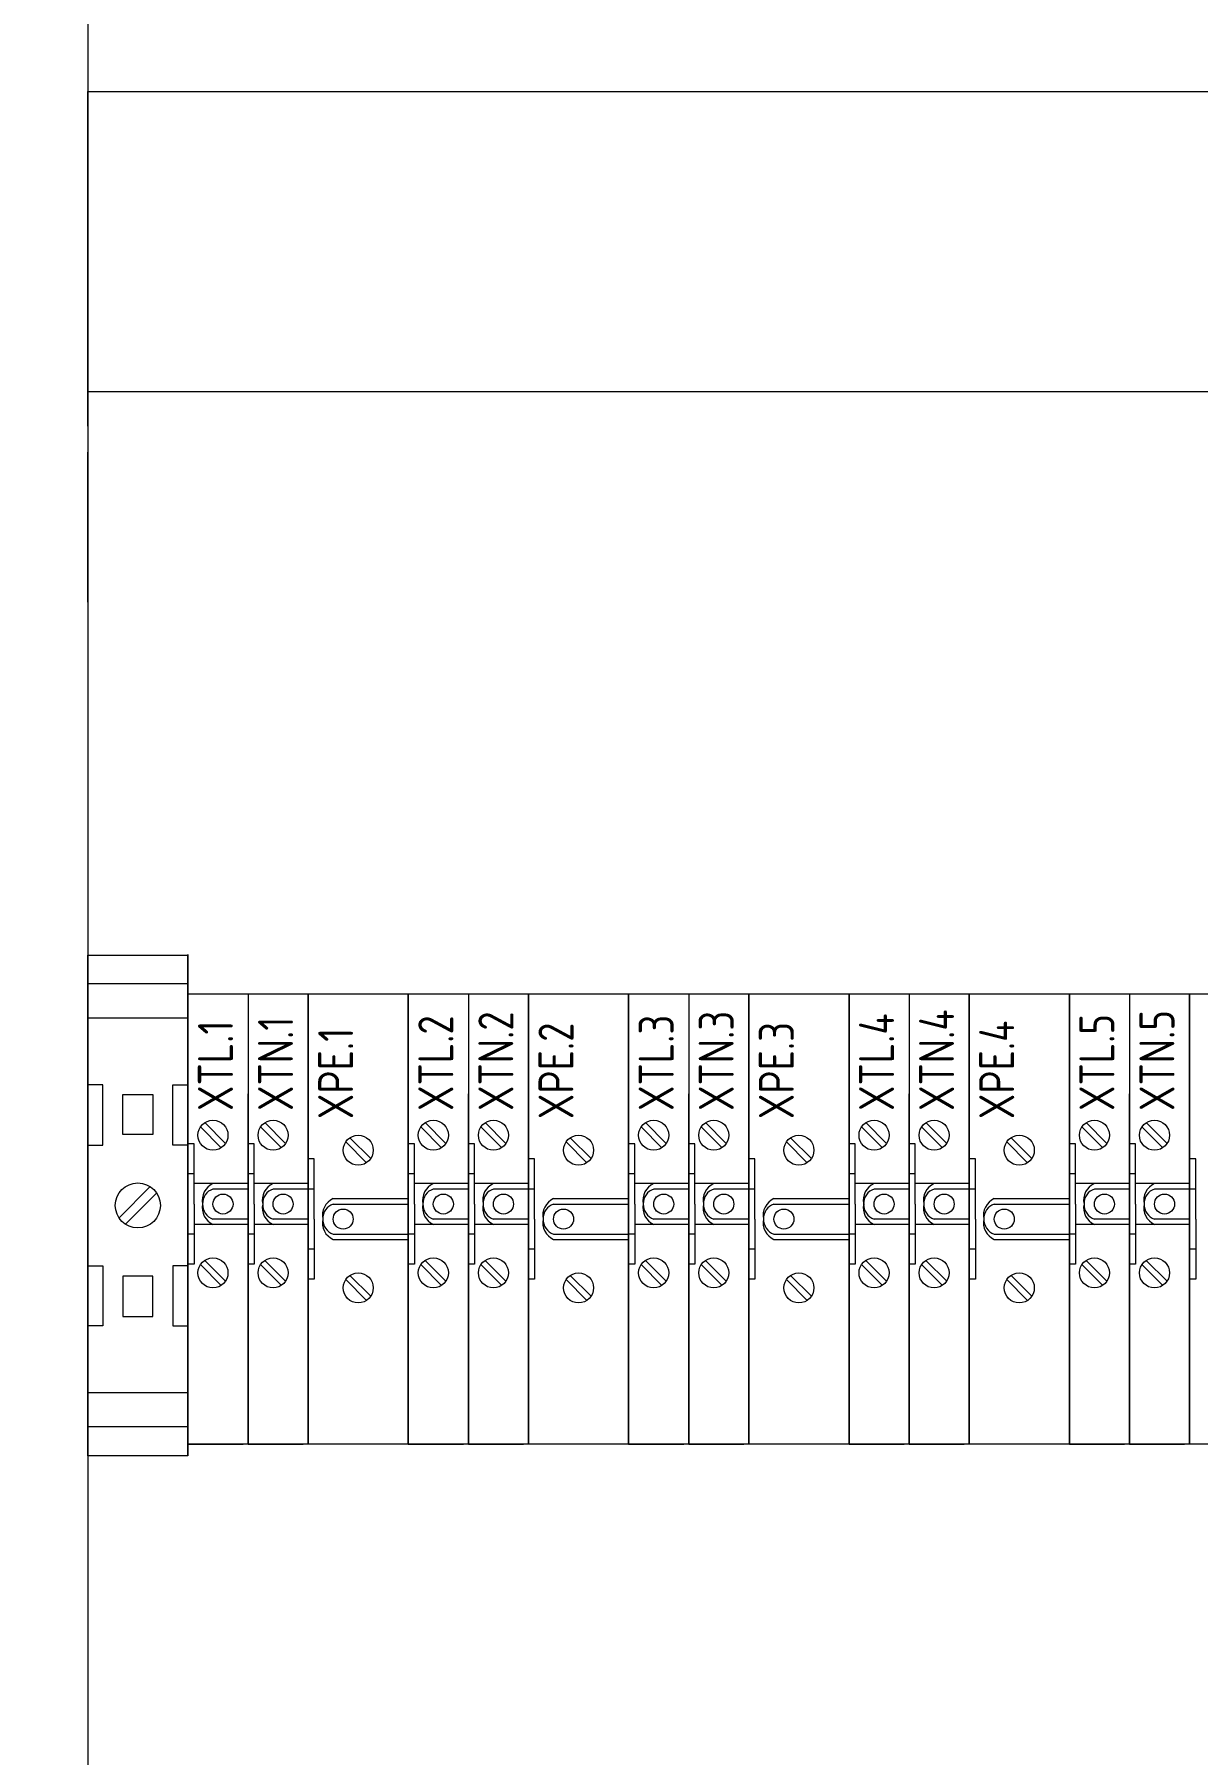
# Model space of a CAD drawing. Header units: millimetres. Extents: x 3520 to 8864, y 403 to 1747.
# Drawn here: x 6994.2 to 7110.3, y 1152.5 to 1324.3 of the extents above; entities that cross this region are included whole.
import ezdxf

# ---------------------------------------------------------------- set-up
doc = ezdxf.new("R2010")
doc.units = ezdxf.units.MM
doc.layers.add('Стерка', color=7, linetype='Continuous', lineweight=15)
doc.styles.add('ГОСТ В', font='GOST_0.TTF', dxfattribs={"height": 3.5})

msp = doc.modelspace()

# ---------------------------------------------------------------- linework, layer by layer
at = {"layer": 'Стерка', "color": 7}
for p, q in [((6999.534, 1285.131, 1518.358), (6999.534, 1300.131, 1518.358)), ((6999.534, 1290.131, 1518.358), (6999.534, 1280.131, 1518.358)), ((6999.534, 1285.131, 1518.358), (6999.534, 1270.131, 1518.358)), ((6999.534, 1267.551, 1518.358), (6999.534, 1282.551, 1518.358)), ((6999.534, 1232.312, 1518.358), (6999.534, 1182.312, 1518.358)), ((6999.534, 1232.312, 1518.358), (6999.534, 1182.312, 1518.358)), ((6999.534, 1182.312, 1518.358), (6999.534, 1232.312, 1518.358)), ((6999.534, 1182.312, 1518.358), (6999.534, 1232.312, 1518.358)), ((6999.534, 1232.312, 1518.358), (6999.534, 1182.312, 1518.358)), ((6999.534, 1182.312, 1518.358), (6999.534, 1232.312, 1518.358)), ((6999.534, 1182.312, 1518.358), (6999.534, 1232.312, 1518.358)), ((6999.534, 1232.312, 1518.358), (7009.534, 1232.312, 1518.358)), ((6999.534, 1232.312, 1518.358), (6999.534, 1182.312, 1518.358)), ((7009.534, 1232.386, 1518.358), (7009.534, 1182.386, 1518.358)), ((7009.534, 1232.386, 1518.358), (7009.534, 1182.386, 1518.358)), ((7009.534, 1232.386, 1518.358), (7009.534, 1182.386, 1518.358)), ((7009.534, 1232.386, 1518.358), (7009.534, 1182.386, 1518.358)), ((7009.534, 1232.386, 1518.358), (7009.534, 1182.386, 1518.358)), ((7009.534, 1182.386, 1518.358), (7009.534, 1232.386, 1518.358)), ((7009.534, 1182.386, 1518.358), (7009.534, 1232.386, 1518.358)), ((7009.534, 1232.386, 1518.358), (7009.534, 1182.386, 1518.358)), ((7009.534, 1182.386, 1518.358), (7009.534, 1232.386, 1518.358)), ((7009.534, 1182.386, 1518.358), (7009.534, 1232.386, 1518.358)), ((7009.534, 1232.386, 1518.358), (7009.534, 1182.386, 1518.358)), ((7009.534, 1232.312, 1518.358), (7009.534, 1182.312, 1518.358)), ((7009.534, 1232.312, 1518.358), (7009.534, 1182.312, 1518.358)), ((7009.534, 1182.312, 1518.358), (7009.534, 1232.312, 1518.358)), ((7009.534, 1182.312, 1518.358), (7009.534, 1232.312, 1518.358)), ((7009.534, 1232.312, 1518.358), (7009.534, 1182.312, 1518.358)), ((7009.534, 1182.312, 1518.358), (7009.534, 1232.312, 1518.358)), ((7009.534, 1182.312, 1518.358), (7009.534, 1232.312, 1518.358)), ((7009.534, 1182.312, 1518.358), (7009.534, 1232.312, 1518.358)), ((7009.534, 1232.312, 1518.358), (7009.534, 1182.312, 1518.358)), ((7009.534, 1182.312, 1518.358), (7009.534, 1232.312, 1518.358)), ((7009.534, 1182.312, 1518.358), (7009.534, 1232.312, 1518.358)), ((7009.534, 1232.312, 1518.358), (7009.534, 1182.312, 1518.358)), ((7009.534, 1232.312, 1518.358), (7009.534, 1182.312, 1518.358)), ((6999.534, 1229.812, 1518.358), (6999.534, 1184.812, 1518.358)), ((7009.534, 1229.43, 1518.358), (6999.534, 1229.43, 1518.358)), ((7009.534, 1229.886, 1518.358), (7009.534, 1184.886, 1518.358)), ((7009.534, 1229.886, 1518.358), (7009.534, 1184.886, 1518.358)), ((7009.534, 1229.812, 1518.358), (7009.534, 1184.812, 1518.358)), ((7009.534, 1229.812, 1518.358), (7009.534, 1184.812, 1518.358)), ((7009.534, 1229.812, 1518.358), (7009.534, 1184.812, 1518.358)), ((7009.534, 1228.452, 1518.358), (7009.534, 1183.452, 1518.358)), ((7009.534, 1228.452, 1518.358), (7009.534, 1183.452, 1518.358)), ((7009.534, 1228.452, 1518.358), (7015.534, 1228.452, 1518.358)), ((7015.534, 1228.452, 1518.358), (7015.534, 1183.452, 1518.358)), ((7015.534, 1228.452, 1518.358), (7015.534, 1183.452, 1518.358)), ((7015.534, 1228.452, 1518.358), (7015.534, 1183.452, 1518.358)), ((7015.534, 1228.452, 1518.358), (7015.534, 1183.452, 1518.358)), ((7015.534, 1228.452, 1518.358), (7021.534, 1228.452, 1518.358)), ((7021.534, 1228.452, 1518.358), (7021.534, 1183.452, 1518.358)), ((7021.534, 1228.452, 1518.358), (7021.534, 1183.452, 1518.358)), ((7021.534, 1228.452, 1518.358), (7021.534, 1183.452, 1518.358)), ((7021.534, 1183.452, 1518.358), (7021.534, 1228.452, 1518.358)), ((7021.534, 1183.452, 1518.358), (7021.534, 1228.452, 1518.358)), ((7021.534, 1228.452, 1518.358), (7031.534, 1228.452, 1518.358)), ((7031.534, 1228.452, 1518.358), (7031.534, 1183.452, 1518.358)), ((7031.534, 1183.452, 1518.358), (7031.534, 1228.452, 1518.358)), ((7031.534, 1183.452, 1518.358), (7031.534, 1228.452, 1518.358)), ((7031.534, 1228.452, 1518.358), (7031.534, 1183.452, 1518.358)), ((7031.534, 1228.452, 1518.358), (7031.534, 1183.452, 1518.358)), ((7031.534, 1228.452, 1518.358), (7037.534, 1228.452, 1518.358)), ((7037.534, 1228.452, 1518.358), (7037.534, 1183.452, 1518.358)), ((7037.534, 1228.452, 1518.358), (7037.534, 1183.452, 1518.358)), ((7037.534, 1228.452, 1518.358), (7037.534, 1183.452, 1518.358)), ((7037.534, 1228.452, 1518.358), (7037.534, 1183.452, 1518.358)), ((7037.534, 1228.452, 1518.358), (7043.534, 1228.452, 1518.358)), ((7043.534, 1228.452, 1518.358), (7043.534, 1183.452, 1518.358)), ((7043.534, 1228.452, 1518.358), (7043.534, 1183.452, 1518.358)), ((7043.534, 1228.452, 1518.358), (7043.534, 1183.452, 1518.358)), ((7043.534, 1183.452, 1518.358), (7043.534, 1228.452, 1518.358)), ((7043.534, 1183.452, 1518.358), (7043.534, 1228.452, 1518.358)), ((7043.534, 1228.452, 1518.358), (7053.534, 1228.452, 1518.358)), ((7053.534, 1228.452, 1518.358), (7053.534, 1183.452, 1518.358)), ((7053.534, 1183.452, 1518.358), (7053.534, 1228.452, 1518.358)), ((7053.534, 1183.452, 1518.358), (7053.534, 1228.452, 1518.358)), ((7053.534, 1228.452, 1518.358), (7053.534, 1183.452, 1518.358)), ((7053.534, 1228.452, 1518.358), (7053.534, 1183.452, 1518.358)), ((7053.534, 1228.452, 1518.358), (7059.534, 1228.452, 1518.358)), ((7059.534, 1228.452, 1518.358), (7059.534, 1183.452, 1518.358)), ((7059.534, 1228.452, 1518.358), (7059.534, 1183.452, 1518.358)), ((7059.534, 1228.452, 1518.358), (7059.534, 1183.452, 1518.358)), ((7059.534, 1228.452, 1518.358), (7059.534, 1183.452, 1518.358)), ((7059.534, 1228.452, 1518.358), (7065.534, 1228.452, 1518.358)), ((7065.534, 1228.452, 1518.358), (7065.534, 1183.452, 1518.358)), ((7065.534, 1228.452, 1518.358), (7065.534, 1183.452, 1518.358)), ((7065.534, 1228.452, 1518.358), (7065.534, 1183.452, 1518.358)), ((7065.534, 1183.452, 1518.358), (7065.534, 1228.452, 1518.358)), ((7065.534, 1183.452, 1518.358), (7065.534, 1228.452, 1518.358)), ((7065.534, 1228.452, 1518.358), (7075.534, 1228.452, 1518.358)), ((7075.534, 1228.452, 1518.358), (7075.534, 1183.452, 1518.358)), ((7075.534, 1183.452, 1518.358), (7075.534, 1228.452, 1518.358)), ((7075.534, 1183.452, 1518.358), (7075.534, 1228.452, 1518.358)), ((7075.534, 1228.452, 1518.358), (7075.534, 1183.452, 1518.358)), ((7075.534, 1228.452, 1518.358), (7075.534, 1183.452, 1518.358)), ((7075.534, 1228.452, 1518.358), (7081.534, 1228.452, 1518.358)), ((7081.534, 1228.452, 1518.358), (7081.534, 1183.452, 1518.358)), ((7081.534, 1228.452, 1518.358), (7081.534, 1183.452, 1518.358)), ((7081.534, 1228.452, 1518.358), (7081.534, 1183.452, 1518.358)), ((7081.534, 1228.452, 1518.358), (7081.534, 1183.452, 1518.358)), ((7081.534, 1228.452, 1518.358), (7087.534, 1228.452, 1518.358)), ((7087.534, 1228.452, 1518.358), (7087.534, 1183.452, 1518.358)), ((7087.534, 1228.452, 1518.358), (7087.534, 1183.452, 1518.358)), ((7087.534, 1228.452, 1518.358), (7087.534, 1183.452, 1518.358)), ((7087.534, 1183.452, 1518.358), (7087.534, 1228.452, 1518.358)), ((7087.534, 1183.452, 1518.358), (7087.534, 1228.452, 1518.358)), ((7087.534, 1228.452, 1518.358), (7097.534, 1228.452, 1518.358)), ((7097.534, 1228.452, 1518.358), (7097.534, 1183.452, 1518.358)), ((7097.534, 1183.452, 1518.358), (7097.534, 1228.452, 1518.358)), ((7097.534, 1183.452, 1518.358), (7097.534, 1228.452, 1518.358)), ((7097.534, 1228.452, 1518.358), (7097.534, 1183.452, 1518.358)), ((7097.534, 1228.452, 1518.358), (7097.534, 1183.452, 1518.358)), ((7097.534, 1228.452, 1518.358), (7103.534, 1228.452, 1518.358)), ((7103.534, 1228.452, 1518.358), (7103.534, 1183.452, 1518.358)), ((7103.534, 1228.452, 1518.358), (7103.534, 1183.452, 1518.358)), ((7103.534, 1228.452, 1518.358), (7103.534, 1183.452, 1518.358)), ((7103.534, 1228.452, 1518.358), (7103.534, 1183.452, 1518.358)), ((7103.534, 1228.452, 1518.358), (7109.534, 1228.452, 1518.358)), ((7109.534, 1228.452, 1518.358), (7109.534, 1183.452, 1518.358)), ((7109.534, 1228.452, 1518.358), (7109.534, 1183.452, 1518.358)), ((7109.534, 1228.452, 1518.358), (7109.534, 1183.452, 1518.358)), ((7109.534, 1183.452, 1518.358), (7109.534, 1228.452, 1518.358)), ((7109.534, 1183.452, 1518.358), (7109.534, 1228.452, 1518.358)), ((7109.534, 1228.452, 1518.358), (7119.534, 1228.452, 1518.358)), ((6999.534, 1186.312, 1518.358), (6999.534, 1228.312, 1518.358)), ((6999.534, 1228.312, 1518.358), (6999.534, 1186.312, 1518.358)), ((6999.534, 1186.312, 1518.358), (6999.534, 1228.312, 1518.358)), ((6999.534, 1228.312, 1518.358), (6999.534, 1186.312, 1518.358)), ((7009.534, 1228.386, 1518.358), (7009.534, 1186.386, 1518.358)), ((7009.534, 1228.386, 1518.358), (7009.534, 1186.386, 1518.358)), ((7009.534, 1186.312, 1518.358), (7009.534, 1228.312, 1518.358)), ((7009.534, 1228.312, 1518.358), (7009.534, 1186.312, 1518.358)), ((7009.534, 1186.312, 1518.358), (7009.534, 1228.312, 1518.358)), ((7009.534, 1228.312, 1518.358), (7009.534, 1186.312, 1518.358)), ((7009.534, 1226.032, 1518.358), (6999.534, 1226.032, 1518.358)), ((6999.534, 1224.812, 1518.358), (6999.534, 1189.812, 1518.358)), ((7009.534, 1224.886, 1518.358), (7009.534, 1189.886, 1518.358)), ((7009.534, 1224.886, 1518.358), (7009.534, 1189.886, 1518.358)), ((7009.534, 1224.812, 1518.358), (7009.534, 1189.812, 1518.358)), ((7009.534, 1224.812, 1518.358), (7009.534, 1189.812, 1518.358)), ((7009.534, 1224.812, 1518.358), (7009.534, 1189.812, 1518.358)), ((7009.534, 1224.812, 1518.358), (7009.534, 1189.812, 1518.358)), ((7009.534, 1223.452, 1518.358), (7009.534, 1188.452, 1518.358)), ((7009.534, 1223.452, 1518.358), (7009.534, 1188.452, 1518.358)), ((7015.534, 1223.452, 1518.358), (7015.534, 1188.452, 1518.358)), ((7015.534, 1223.452, 1518.358), (7015.534, 1188.452, 1518.358)), ((7031.534, 1223.452, 1518.358), (7031.534, 1188.452, 1518.358)), ((7031.534, 1223.452, 1518.358), (7031.534, 1188.452, 1518.358)), ((7037.534, 1223.452, 1518.358), (7037.534, 1188.452, 1518.358)), ((7037.534, 1223.452, 1518.358), (7037.534, 1188.452, 1518.358)), ((7053.534, 1223.452, 1518.358), (7053.534, 1188.452, 1518.358)), ((7053.534, 1223.452, 1518.358), (7053.534, 1188.452, 1518.358)), ((7059.534, 1223.452, 1518.358), (7059.534, 1188.452, 1518.358)), ((7059.534, 1223.452, 1518.358), (7059.534, 1188.452, 1518.358)), ((7075.534, 1223.452, 1518.358), (7075.534, 1188.452, 1518.358)), ((7075.534, 1223.452, 1518.358), (7075.534, 1188.452, 1518.358)), ((7081.534, 1223.452, 1518.358), (7081.534, 1188.452, 1518.358)), ((7081.534, 1223.452, 1518.358), (7081.534, 1188.452, 1518.358)), ((7097.534, 1223.452, 1518.358), (7097.534, 1188.452, 1518.358)), ((7097.534, 1223.452, 1518.358), (7097.534, 1188.452, 1518.358)), ((7103.534, 1223.452, 1518.358), (7103.534, 1188.452, 1518.358)), ((7103.534, 1223.452, 1518.358), (7103.534, 1188.452, 1518.358)), ((7009.534, 1184.886, 1518.358), (7009.534, 1219.886, 1518.358)), ((7009.534, 1184.886, 1518.358), (7009.534, 1219.886, 1518.358)), ((7001.034, 1219.342, 1518.358), (6999.534, 1219.342, 1518.358)), ((7001.034, 1213.342, 1518.358), (7001.034, 1219.342, 1518.358)), ((7003.034, 1214.392, 1518.358), (7003.034, 1218.392, 1518.358)), ((7003.034, 1218.392, 1518.358), (7004.534, 1218.392, 1518.358)), ((7004.534, 1218.392, 1518.358), (7006.034, 1218.392, 1518.358)), ((7006.034, 1218.392, 1518.358), (7006.034, 1214.392, 1518.358)), ((7008.034, 1213.342, 1518.358), (7008.034, 1219.342, 1518.358)), ((7008.034, 1219.342, 1518.358), (7009.534, 1219.342, 1518.358)), ((7009.534, 1184.812, 1518.358), (7009.534, 1219.812, 1518.358)), ((7009.534, 1184.812, 1518.358), (7009.534, 1219.812, 1518.358)), ((7009.534, 1184.812, 1518.358), (7009.534, 1219.812, 1518.358)), ((7009.534, 1183.452, 1518.358), (7009.534, 1218.452, 1518.358)), ((7009.534, 1183.452, 1518.358), (7009.534, 1218.452, 1518.358)), ((7015.534, 1183.452, 1518.358), (7015.534, 1218.452, 1518.358)), ((7015.534, 1183.452, 1518.358), (7015.534, 1218.452, 1518.358)), ((7031.534, 1183.452, 1518.358), (7031.534, 1218.452, 1518.358)), ((7031.534, 1183.452, 1518.358), (7031.534, 1218.452, 1518.358)), ((7037.534, 1183.452, 1518.358), (7037.534, 1218.452, 1518.358)), ((7037.534, 1183.452, 1518.358), (7037.534, 1218.452, 1518.358)), ((7053.534, 1183.452, 1518.358), (7053.534, 1218.452, 1518.358)), ((7053.534, 1183.452, 1518.358), (7053.534, 1218.452, 1518.358)), ((7059.534, 1183.452, 1518.358), (7059.534, 1218.452, 1518.358)), ((7059.534, 1183.452, 1518.358), (7059.534, 1218.452, 1518.358)), ((7075.534, 1183.452, 1518.358), (7075.534, 1218.452, 1518.358)), ((7075.534, 1183.452, 1518.358), (7075.534, 1218.452, 1518.358)), ((7081.534, 1183.452, 1518.358), (7081.534, 1218.452, 1518.358)), ((7081.534, 1183.452, 1518.358), (7081.534, 1218.452, 1518.358)), ((7097.534, 1183.452, 1518.358), (7097.534, 1218.452, 1518.358)), ((7097.534, 1183.452, 1518.358), (7097.534, 1218.452, 1518.358)), ((7103.534, 1183.452, 1518.358), (7103.534, 1218.452, 1518.358)), ((7103.534, 1183.452, 1518.358), (7103.534, 1218.452, 1518.358)), ((7010.783, 1215.155, 1518.358), (7012.861, 1213.077, 1518.358)), ((7011.207, 1215.579, 1518.358), (7013.285, 1213.501, 1518.358)), ((7016.783, 1215.155, 1518.358), (7018.861, 1213.077, 1518.358)), ((7017.207, 1215.579, 1518.358), (7019.285, 1213.501, 1518.358)), ((7032.783, 1215.155, 1518.358), (7034.861, 1213.077, 1518.358)), ((7033.207, 1215.579, 1518.358), (7035.285, 1213.501, 1518.358)), ((7038.783, 1215.155, 1518.358), (7040.861, 1213.077, 1518.358)), ((7039.207, 1215.579, 1518.358), (7041.285, 1213.501, 1518.358)), ((7054.783, 1215.155, 1518.358), (7056.861, 1213.077, 1518.358)), ((7055.207, 1215.579, 1518.358), (7057.285, 1213.501, 1518.358)), ((7060.783, 1215.155, 1518.358), (7062.861, 1213.077, 1518.358)), ((7061.207, 1215.579, 1518.358), (7063.285, 1213.501, 1518.358)), ((7076.783, 1215.155, 1518.358), (7078.861, 1213.077, 1518.358)), ((7077.207, 1215.579, 1518.358), (7079.285, 1213.501, 1518.358)), ((7082.783, 1215.155, 1518.358), (7084.861, 1213.077, 1518.358)), ((7083.207, 1215.579, 1518.358), (7085.285, 1213.501, 1518.358)), ((7098.783, 1215.155, 1518.358), (7100.861, 1213.077, 1518.358)), ((7099.207, 1215.579, 1518.358), (7101.285, 1213.501, 1518.358)), ((7104.783, 1215.155, 1518.358), (7106.861, 1213.077, 1518.358)), ((7105.207, 1215.579, 1518.358), (7107.285, 1213.501, 1518.358)), ((6999.534, 1213.342, 1518.358), (7001.034, 1213.342, 1518.358)), ((7006.034, 1214.392, 1518.358), (7003.034, 1214.392, 1518.358)), ((7009.534, 1213.342, 1518.358), (7008.034, 1213.342, 1518.358)), ((7010.147, 1213.452, 1518.358), (7009.534, 1213.452, 1518.358)), ((7010.147, 1210.452, 1518.358), (7010.147, 1213.452, 1518.358)), ((7016.147, 1213.452, 1518.358), (7015.534, 1213.452, 1518.358)), ((7016.147, 1210.452, 1518.358), (7016.147, 1213.452, 1518.358)), ((7025.283, 1213.655, 1518.358), (7027.361, 1211.577, 1518.358)), ((7025.707, 1214.079, 1518.358), (7027.785, 1212.001, 1518.358)), ((7032.147, 1213.452, 1518.358), (7031.534, 1213.452, 1518.358)), ((7032.147, 1210.452, 1518.358), (7032.147, 1213.452, 1518.358)), ((7038.147, 1213.452, 1518.358), (7037.534, 1213.452, 1518.358)), ((7038.147, 1210.452, 1518.358), (7038.147, 1213.452, 1518.358)), ((7047.283, 1213.655, 1518.358), (7049.361, 1211.577, 1518.358)), ((7047.707, 1214.079, 1518.358), (7049.785, 1212.001, 1518.358)), ((7054.147, 1213.452, 1518.358), (7053.534, 1213.452, 1518.358)), ((7054.147, 1210.452, 1518.358), (7054.147, 1213.452, 1518.358)), ((7060.147, 1213.452, 1518.358), (7059.534, 1213.452, 1518.358)), ((7060.147, 1210.452, 1518.358), (7060.147, 1213.452, 1518.358)), ((7069.283, 1213.655, 1518.358), (7071.361, 1211.577, 1518.358)), ((7069.707, 1214.079, 1518.358), (7071.785, 1212.001, 1518.358)), ((7076.147, 1213.452, 1518.358), (7075.534, 1213.452, 1518.358)), ((7076.147, 1210.452, 1518.358), (7076.147, 1213.452, 1518.358)), ((7082.147, 1213.452, 1518.358), (7081.534, 1213.452, 1518.358)), ((7082.147, 1210.452, 1518.358), (7082.147, 1213.452, 1518.358)), ((7091.283, 1213.655, 1518.358), (7093.361, 1211.577, 1518.358)), ((7091.707, 1214.079, 1518.358), (7093.785, 1212.001, 1518.358)), ((7098.147, 1213.452, 1518.358), (7097.534, 1213.452, 1518.358)), ((7098.147, 1210.452, 1518.358), (7098.147, 1213.452, 1518.358)), ((7104.147, 1213.452, 1518.358), (7103.534, 1213.452, 1518.358)), ((7104.147, 1210.452, 1518.358), (7104.147, 1213.452, 1518.358)), ((7009.534, 1202.386, 1518.358), (7009.534, 1212.386, 1518.358)), ((7009.534, 1202.386, 1518.358), (7009.534, 1212.386, 1518.358)), ((7009.534, 1202.312, 1518.358), (7009.534, 1212.312, 1518.358)), ((7009.534, 1202.312, 1518.358), (7009.534, 1212.312, 1518.358)), ((7009.534, 1202.312, 1518.358), (7009.534, 1212.312, 1518.358)), ((7022.147, 1211.952, 1518.358), (7021.534, 1211.952, 1518.358)), ((7022.147, 1208.952, 1518.358), (7022.147, 1211.952, 1518.358)), ((7044.147, 1211.952, 1518.358), (7043.534, 1211.952, 1518.358)), ((7044.147, 1208.952, 1518.358), (7044.147, 1211.952, 1518.358)), ((7066.147, 1211.952, 1518.358), (7065.534, 1211.952, 1518.358)), ((7066.147, 1208.952, 1518.358), (7066.147, 1211.952, 1518.358)), ((7088.147, 1211.952, 1518.358), (7087.534, 1211.952, 1518.358)), ((7088.147, 1208.952, 1518.358), (7088.147, 1211.952, 1518.358)), ((7110.147, 1211.952, 1518.358), (7109.534, 1211.952, 1518.358)), ((7110.147, 1208.952, 1518.358), (7110.147, 1211.952, 1518.358)), ((7009.534, 1200.952, 1518.358), (7009.534, 1210.952, 1518.358)), ((7009.534, 1200.952, 1518.358), (7009.534, 1210.952, 1518.358)), ((7010.147, 1210.452, 1518.358), (7009.534, 1210.452, 1518.358)), ((7010.147, 1207.452, 1518.358), (7010.147, 1210.452, 1518.358)), ((7015.534, 1200.952, 1518.358), (7015.534, 1210.952, 1518.358)), ((7015.534, 1200.952, 1518.358), (7015.534, 1210.952, 1518.358)), ((7016.147, 1210.452, 1518.358), (7015.534, 1210.452, 1518.358)), ((7016.147, 1207.452, 1518.358), (7016.147, 1210.452, 1518.358)), ((7031.534, 1200.952, 1518.358), (7031.534, 1210.952, 1518.358)), ((7031.534, 1200.952, 1518.358), (7031.534, 1210.952, 1518.358)), ((7032.147, 1210.452, 1518.358), (7031.534, 1210.452, 1518.358)), ((7032.147, 1207.452, 1518.358), (7032.147, 1210.452, 1518.358)), ((7037.534, 1200.952, 1518.358), (7037.534, 1210.952, 1518.358)), ((7037.534, 1200.952, 1518.358), (7037.534, 1210.952, 1518.358)), ((7038.147, 1210.452, 1518.358), (7037.534, 1210.452, 1518.358)), ((7038.147, 1207.452, 1518.358), (7038.147, 1210.452, 1518.358)), ((7053.534, 1200.952, 1518.358), (7053.534, 1210.952, 1518.358)), ((7053.534, 1200.952, 1518.358), (7053.534, 1210.952, 1518.358)), ((7054.147, 1210.452, 1518.358), (7053.534, 1210.452, 1518.358)), ((7054.147, 1207.452, 1518.358), (7054.147, 1210.452, 1518.358)), ((7059.534, 1200.952, 1518.358), (7059.534, 1210.952, 1518.358)), ((7059.534, 1200.952, 1518.358), (7059.534, 1210.952, 1518.358)), ((7060.147, 1210.452, 1518.358), (7059.534, 1210.452, 1518.358)), ((7060.147, 1207.452, 1518.358), (7060.147, 1210.452, 1518.358)), ((7075.534, 1200.952, 1518.358), (7075.534, 1210.952, 1518.358)), ((7075.534, 1200.952, 1518.358), (7075.534, 1210.952, 1518.358)), ((7076.147, 1210.452, 1518.358), (7075.534, 1210.452, 1518.358)), ((7076.147, 1207.452, 1518.358), (7076.147, 1210.452, 1518.358)), ((7081.534, 1200.952, 1518.358), (7081.534, 1210.952, 1518.358)), ((7081.534, 1200.952, 1518.358), (7081.534, 1210.952, 1518.358)), ((7082.147, 1210.452, 1518.358), (7081.534, 1210.452, 1518.358)), ((7082.147, 1207.452, 1518.358), (7082.147, 1210.452, 1518.358)), ((7097.534, 1200.952, 1518.358), (7097.534, 1210.952, 1518.358)), ((7097.534, 1200.952, 1518.358), (7097.534, 1210.952, 1518.358)), ((7098.147, 1210.452, 1518.358), (7097.534, 1210.452, 1518.358)), ((7098.147, 1207.452, 1518.358), (7098.147, 1210.452, 1518.358)), ((7103.534, 1200.952, 1518.358), (7103.534, 1210.952, 1518.358)), ((7103.534, 1200.952, 1518.358), (7103.534, 1210.952, 1518.358)), ((7104.147, 1210.452, 1518.358), (7103.534, 1210.452, 1518.358)), ((7104.147, 1207.452, 1518.358), (7104.147, 1210.452, 1518.358)), ((7002.657, 1206.071, 1518.358), (7005.775, 1209.189, 1518.358)), ((7003.293, 1205.435, 1518.358), (7006.411, 1208.552, 1518.358)), ((7015.534, 1209.493, 1518.358), (7010.147, 1209.493, 1518.358)), ((7015.534, 1208.952, 1518.358), (7012.034, 1208.952, 1518.358)), ((7021.534, 1209.493, 1518.358), (7016.147, 1209.493, 1518.358)), ((7021.534, 1208.952, 1518.358), (7018.034, 1208.952, 1518.358)), ((7022.147, 1208.952, 1518.358), (7021.534, 1208.952, 1518.358)), ((7022.147, 1205.952, 1518.358), (7022.147, 1208.952, 1518.358)), ((7024.034, 1207.993, 1518.358), (7031.534, 1207.993, 1518.358)), ((7037.534, 1209.493, 1518.358), (7032.147, 1209.493, 1518.358)), ((7037.534, 1208.952, 1518.358), (7034.034, 1208.952, 1518.358)), ((7043.534, 1209.493, 1518.358), (7038.147, 1209.493, 1518.358)), ((7043.534, 1208.952, 1518.358), (7040.034, 1208.952, 1518.358)), ((7044.147, 1208.952, 1518.358), (7043.534, 1208.952, 1518.358)), ((7044.147, 1205.952, 1518.358), (7044.147, 1208.952, 1518.358)), ((7046.034, 1207.993, 1518.358), (7053.534, 1207.993, 1518.358)), ((7059.534, 1209.493, 1518.358), (7054.147, 1209.493, 1518.358)), ((7059.534, 1208.952, 1518.358), (7056.034, 1208.952, 1518.358)), ((7065.534, 1209.493, 1518.358), (7060.147, 1209.493, 1518.358)), ((7065.534, 1208.952, 1518.358), (7062.034, 1208.952, 1518.358)), ((7066.147, 1208.952, 1518.358), (7065.534, 1208.952, 1518.358)), ((7066.147, 1205.952, 1518.358), (7066.147, 1208.952, 1518.358)), ((7068.034, 1207.993, 1518.358), (7075.534, 1207.993, 1518.358)), ((7081.534, 1209.493, 1518.358), (7076.147, 1209.493, 1518.358)), ((7081.534, 1208.952, 1518.358), (7078.034, 1208.952, 1518.358)), ((7087.534, 1209.493, 1518.358), (7082.147, 1209.493, 1518.358)), ((7087.534, 1208.952, 1518.358), (7084.034, 1208.952, 1518.358)), ((7088.147, 1208.952, 1518.358), (7087.534, 1208.952, 1518.358)), ((7088.147, 1205.952, 1518.358), (7088.147, 1208.952, 1518.358)), ((7090.034, 1207.993, 1518.358), (7097.534, 1207.993, 1518.358)), ((7103.534, 1209.493, 1518.358), (7098.147, 1209.493, 1518.358)), ((7103.534, 1208.952, 1518.358), (7100.034, 1208.952, 1518.358)), ((7109.534, 1209.493, 1518.358), (7104.147, 1209.493, 1518.358)), ((7109.534, 1208.952, 1518.358), (7106.034, 1208.952, 1518.358)), ((7110.147, 1208.952, 1518.358), (7109.534, 1208.952, 1518.358)), ((7110.147, 1205.952, 1518.358), (7110.147, 1208.952, 1518.358)), ((7009.534, 1207.386, 1518.358), (7009.534, 1197.386, 1518.358)), ((7009.534, 1207.386, 1518.358), (7009.534, 1197.386, 1518.358)), ((7009.534, 1207.312, 1518.358), (7009.534, 1197.312, 1518.358)), ((7009.534, 1207.312, 1518.358), (7009.534, 1197.312, 1518.358)), ((7009.534, 1207.312, 1518.358), (7009.534, 1197.312, 1518.358)), ((7010.147, 1207.452, 1518.358), (7010.147, 1204.452, 1518.358)), ((7016.147, 1207.452, 1518.358), (7016.147, 1204.452, 1518.358)), ((7024.034, 1207.452, 1518.358), (7031.534, 1207.452, 1518.358)), ((7032.147, 1207.452, 1518.358), (7032.147, 1204.452, 1518.358)), ((7038.147, 1207.452, 1518.358), (7038.147, 1204.452, 1518.358)), ((7046.034, 1207.452, 1518.358), (7053.534, 1207.452, 1518.358)), ((7054.147, 1207.452, 1518.358), (7054.147, 1204.452, 1518.358)), ((7060.147, 1207.452, 1518.358), (7060.147, 1204.452, 1518.358)), ((7068.034, 1207.452, 1518.358), (7075.534, 1207.452, 1518.358)), ((7076.147, 1207.452, 1518.358), (7076.147, 1204.452, 1518.358)), ((7082.147, 1207.452, 1518.358), (7082.147, 1204.452, 1518.358)), ((7090.034, 1207.452, 1518.358), (7097.534, 1207.452, 1518.358)), ((7098.147, 1207.452, 1518.358), (7098.147, 1204.452, 1518.358)), ((7104.147, 1207.452, 1518.358), (7104.147, 1204.452, 1518.358)), ((7009.534, 1205.952, 1518.358), (7009.534, 1195.952, 1518.358)), ((7009.534, 1205.952, 1518.358), (7009.534, 1195.952, 1518.358)), ((7010.147, 1204.452, 1518.358), (7009.534, 1204.452, 1518.358)), ((7015.534, 1205.412, 1518.358), (7010.147, 1205.412, 1518.358)), ((7010.147, 1204.452, 1518.358), (7010.147, 1201.452, 1518.358)), ((7015.534, 1205.952, 1518.358), (7012.034, 1205.952, 1518.358)), ((7015.534, 1205.952, 1518.358), (7015.534, 1195.952, 1518.358)), ((7015.534, 1205.952, 1518.358), (7015.534, 1195.952, 1518.358)), ((7016.147, 1204.452, 1518.358), (7015.534, 1204.452, 1518.358)), ((7021.534, 1205.412, 1518.358), (7016.147, 1205.412, 1518.358)), ((7016.147, 1204.452, 1518.358), (7016.147, 1201.452, 1518.358)), ((7021.534, 1205.952, 1518.358), (7018.034, 1205.952, 1518.358)), ((7022.147, 1205.952, 1518.358), (7022.147, 1202.952, 1518.358)), ((7024.034, 1204.452, 1518.358), (7031.534, 1204.452, 1518.358)), ((7031.534, 1205.952, 1518.358), (7031.534, 1195.952, 1518.358)), ((7031.534, 1205.952, 1518.358), (7031.534, 1195.952, 1518.358)), ((7032.147, 1204.452, 1518.358), (7031.534, 1204.452, 1518.358)), ((7037.534, 1205.412, 1518.358), (7032.147, 1205.412, 1518.358)), ((7032.147, 1204.452, 1518.358), (7032.147, 1201.452, 1518.358)), ((7037.534, 1205.952, 1518.358), (7034.034, 1205.952, 1518.358)), ((7037.534, 1205.952, 1518.358), (7037.534, 1195.952, 1518.358)), ((7037.534, 1205.952, 1518.358), (7037.534, 1195.952, 1518.358)), ((7038.147, 1204.452, 1518.358), (7037.534, 1204.452, 1518.358)), ((7043.534, 1205.412, 1518.358), (7038.147, 1205.412, 1518.358)), ((7038.147, 1204.452, 1518.358), (7038.147, 1201.452, 1518.358)), ((7043.534, 1205.952, 1518.358), (7040.034, 1205.952, 1518.358)), ((7044.147, 1205.952, 1518.358), (7044.147, 1202.952, 1518.358)), ((7046.034, 1204.452, 1518.358), (7053.534, 1204.452, 1518.358)), ((7053.534, 1205.952, 1518.358), (7053.534, 1195.952, 1518.358)), ((7053.534, 1205.952, 1518.358), (7053.534, 1195.952, 1518.358)), ((7054.147, 1204.452, 1518.358), (7053.534, 1204.452, 1518.358)), ((7059.534, 1205.412, 1518.358), (7054.147, 1205.412, 1518.358)), ((7054.147, 1204.452, 1518.358), (7054.147, 1201.452, 1518.358)), ((7059.534, 1205.952, 1518.358), (7056.034, 1205.952, 1518.358)), ((7059.534, 1205.952, 1518.358), (7059.534, 1195.952, 1518.358)), ((7059.534, 1205.952, 1518.358), (7059.534, 1195.952, 1518.358)), ((7060.147, 1204.452, 1518.358), (7059.534, 1204.452, 1518.358)), ((7065.534, 1205.412, 1518.358), (7060.147, 1205.412, 1518.358)), ((7060.147, 1204.452, 1518.358), (7060.147, 1201.452, 1518.358)), ((7065.534, 1205.952, 1518.358), (7062.034, 1205.952, 1518.358)), ((7066.147, 1205.952, 1518.358), (7066.147, 1202.952, 1518.358)), ((7068.034, 1204.452, 1518.358), (7075.534, 1204.452, 1518.358)), ((7075.534, 1205.952, 1518.358), (7075.534, 1195.952, 1518.358)), ((7075.534, 1205.952, 1518.358), (7075.534, 1195.952, 1518.358)), ((7076.147, 1204.452, 1518.358), (7075.534, 1204.452, 1518.358)), ((7081.534, 1205.412, 1518.358), (7076.147, 1205.412, 1518.358)), ((7076.147, 1204.452, 1518.358), (7076.147, 1201.452, 1518.358)), ((7081.534, 1205.952, 1518.358), (7078.034, 1205.952, 1518.358)), ((7081.534, 1205.952, 1518.358), (7081.534, 1195.952, 1518.358)), ((7081.534, 1205.952, 1518.358), (7081.534, 1195.952, 1518.358)), ((7082.147, 1204.452, 1518.358), (7081.534, 1204.452, 1518.358)), ((7087.534, 1205.412, 1518.358), (7082.147, 1205.412, 1518.358)), ((7082.147, 1204.452, 1518.358), (7082.147, 1201.452, 1518.358)), ((7087.534, 1205.952, 1518.358), (7084.034, 1205.952, 1518.358)), ((7088.147, 1205.952, 1518.358), (7088.147, 1202.952, 1518.358)), ((7090.034, 1204.452, 1518.358), (7097.534, 1204.452, 1518.358)), ((7097.534, 1205.952, 1518.358), (7097.534, 1195.952, 1518.358)), ((7097.534, 1205.952, 1518.358), (7097.534, 1195.952, 1518.358)), ((7098.147, 1204.452, 1518.358), (7097.534, 1204.452, 1518.358)), ((7103.534, 1205.412, 1518.358), (7098.147, 1205.412, 1518.358)), ((7098.147, 1204.452, 1518.358), (7098.147, 1201.452, 1518.358)), ((7103.534, 1205.952, 1518.358), (7100.034, 1205.952, 1518.358)), ((7103.534, 1205.952, 1518.358), (7103.534, 1195.952, 1518.358)), ((7103.534, 1205.952, 1518.358), (7103.534, 1195.952, 1518.358)), ((7104.147, 1204.452, 1518.358), (7103.534, 1204.452, 1518.358)), ((7109.534, 1205.412, 1518.358), (7104.147, 1205.412, 1518.358)), ((7104.147, 1204.452, 1518.358), (7104.147, 1201.452, 1518.358)), ((7109.534, 1205.952, 1518.358), (7106.034, 1205.952, 1518.358)), ((7110.147, 1205.952, 1518.358), (7110.147, 1202.952, 1518.358)), ((7022.147, 1202.952, 1518.358), (7021.534, 1202.952, 1518.358)), ((7022.147, 1202.952, 1518.358), (7022.147, 1199.952, 1518.358)), ((7024.034, 1203.912, 1518.358), (7031.534, 1203.912, 1518.358)), ((7044.147, 1202.952, 1518.358), (7043.534, 1202.952, 1518.358)), ((7044.147, 1202.952, 1518.358), (7044.147, 1199.952, 1518.358)), ((7046.034, 1203.912, 1518.358), (7053.534, 1203.912, 1518.358)), ((7066.147, 1202.952, 1518.358), (7065.534, 1202.952, 1518.358)), ((7066.147, 1202.952, 1518.358), (7066.147, 1199.952, 1518.358)), ((7068.034, 1203.912, 1518.358), (7075.534, 1203.912, 1518.358)), ((7088.147, 1202.952, 1518.358), (7087.534, 1202.952, 1518.358)), ((7088.147, 1202.952, 1518.358), (7088.147, 1199.952, 1518.358)), ((7090.034, 1203.912, 1518.358), (7097.534, 1203.912, 1518.358)), ((7110.147, 1202.952, 1518.358), (7109.534, 1202.952, 1518.358)), ((7110.147, 1202.952, 1518.358), (7110.147, 1199.952, 1518.358)), ((6999.534, 1201.281, 1518.358), (7001.034, 1201.281, 1518.358)), ((7001.034, 1201.281, 1518.358), (7001.034, 1195.281, 1518.358)), ((7009.534, 1201.281, 1518.358), (7008.034, 1201.281, 1518.358)), ((7008.034, 1201.281, 1518.358), (7008.034, 1195.281, 1518.358)), ((7010.147, 1201.452, 1518.358), (7009.534, 1201.452, 1518.358)), ((7012.861, 1199.325, 1518.358), (7010.783, 1201.403, 1518.358)), ((7013.285, 1199.749, 1518.358), (7011.207, 1201.828, 1518.358)), ((7016.147, 1201.452, 1518.358), (7015.534, 1201.452, 1518.358)), ((7018.861, 1199.325, 1518.358), (7016.783, 1201.403, 1518.358)), ((7019.285, 1199.749, 1518.358), (7017.207, 1201.828, 1518.358)), ((7032.147, 1201.452, 1518.358), (7031.534, 1201.452, 1518.358)), ((7034.861, 1199.325, 1518.358), (7032.783, 1201.403, 1518.358)), ((7035.285, 1199.749, 1518.358), (7033.207, 1201.828, 1518.358)), ((7038.147, 1201.452, 1518.358), (7037.534, 1201.452, 1518.358)), ((7040.861, 1199.325, 1518.358), (7038.783, 1201.403, 1518.358)), ((7041.285, 1199.749, 1518.358), (7039.207, 1201.828, 1518.358)), ((7054.147, 1201.452, 1518.358), (7053.534, 1201.452, 1518.358)), ((7056.861, 1199.325, 1518.358), (7054.783, 1201.403, 1518.358)), ((7057.285, 1199.749, 1518.358), (7055.207, 1201.828, 1518.358)), ((7060.147, 1201.452, 1518.358), (7059.534, 1201.452, 1518.358)), ((7062.861, 1199.325, 1518.358), (7060.783, 1201.403, 1518.358)), ((7063.285, 1199.749, 1518.358), (7061.207, 1201.828, 1518.358)), ((7076.147, 1201.452, 1518.358), (7075.534, 1201.452, 1518.358)), ((7078.861, 1199.325, 1518.358), (7076.783, 1201.403, 1518.358)), ((7079.285, 1199.749, 1518.358), (7077.207, 1201.828, 1518.358)), ((7082.147, 1201.452, 1518.358), (7081.534, 1201.452, 1518.358)), ((7084.861, 1199.325, 1518.358), (7082.783, 1201.403, 1518.358)), ((7085.285, 1199.749, 1518.358), (7083.207, 1201.828, 1518.358)), ((7098.147, 1201.452, 1518.358), (7097.534, 1201.452, 1518.358)), ((7100.861, 1199.325, 1518.358), (7098.783, 1201.403, 1518.358)), ((7101.285, 1199.749, 1518.358), (7099.207, 1201.828, 1518.358)), ((7104.147, 1201.452, 1518.358), (7103.534, 1201.452, 1518.358)), ((7106.861, 1199.325, 1518.358), (7104.783, 1201.403, 1518.358)), ((7107.285, 1199.749, 1518.358), (7105.207, 1201.828, 1518.358)), ((7006.034, 1200.231, 1518.358), (7003.034, 1200.231, 1518.358)), ((7003.034, 1200.231, 1518.358), (7003.034, 1196.231, 1518.358)), ((7006.034, 1196.231, 1518.358), (7006.034, 1200.231, 1518.358)), ((7022.147, 1199.952, 1518.358), (7021.534, 1199.952, 1518.358)), ((7027.361, 1197.825, 1518.358), (7025.283, 1199.903, 1518.358)), ((7027.785, 1198.249, 1518.358), (7025.707, 1200.328, 1518.358)), ((7044.147, 1199.952, 1518.358), (7043.534, 1199.952, 1518.358)), ((7049.361, 1197.825, 1518.358), (7047.283, 1199.903, 1518.358)), ((7049.785, 1198.249, 1518.358), (7047.707, 1200.328, 1518.358)), ((7066.147, 1199.952, 1518.358), (7065.534, 1199.952, 1518.358)), ((7071.361, 1197.825, 1518.358), (7069.283, 1199.903, 1518.358)), ((7071.785, 1198.249, 1518.358), (7069.707, 1200.328, 1518.358)), ((7088.147, 1199.952, 1518.358), (7087.534, 1199.952, 1518.358)), ((7093.361, 1197.825, 1518.358), (7091.283, 1199.903, 1518.358)), ((7093.785, 1198.249, 1518.358), (7091.707, 1200.328, 1518.358)), ((7110.147, 1199.952, 1518.358), (7109.534, 1199.952, 1518.358)), ((7003.034, 1196.231, 1518.358), (7004.534, 1196.231, 1518.358)), ((7004.534, 1196.231, 1518.358), (7006.034, 1196.231, 1518.358)), ((7001.034, 1195.281, 1518.358), (6999.534, 1195.281, 1518.358)), ((7008.034, 1195.281, 1518.358), (7009.534, 1195.281, 1518.358)), ((7009.534, 1188.591, 1518.358), (6999.534, 1188.591, 1518.358)), ((7009.534, 1185.193, 1518.358), (6999.534, 1185.193, 1518.358)), ((7009.534, 1182.312, 1518.358), (6999.534, 1182.312, 1518.358)), ((7015.534, 1183.452, 1518.358), (7009.534, 1183.452, 1518.358)), ((7009.534, 1183.452, 1518.358), (7015.034, 1183.452, 1518.358)), ((7021.534, 1183.452, 1518.358), (7015.534, 1183.452, 1518.358)), ((7015.534, 1183.452, 1518.358), (7021.034, 1183.452, 1518.358)), ((7031.534, 1183.452, 1518.358), (7021.534, 1183.452, 1518.358)), ((7037.534, 1183.452, 1518.358), (7031.534, 1183.452, 1518.358)), ((7031.534, 1183.452, 1518.358), (7037.034, 1183.452, 1518.358)), ((7043.534, 1183.452, 1518.358), (7037.534, 1183.452, 1518.358)), ((7037.534, 1183.452, 1518.358), (7043.034, 1183.452, 1518.358)), ((7053.534, 1183.452, 1518.358), (7043.534, 1183.452, 1518.358)), ((7059.534, 1183.452, 1518.358), (7053.534, 1183.452, 1518.358)), ((7053.534, 1183.452, 1518.358), (7059.034, 1183.452, 1518.358)), ((7065.534, 1183.452, 1518.358), (7059.534, 1183.452, 1518.358)), ((7059.534, 1183.452, 1518.358), (7065.034, 1183.452, 1518.358)), ((7075.534, 1183.452, 1518.358), (7065.534, 1183.452, 1518.358)), ((7081.534, 1183.452, 1518.358), (7075.534, 1183.452, 1518.358)), ((7075.534, 1183.452, 1518.358), (7081.034, 1183.452, 1518.358)), ((7087.534, 1183.452, 1518.358), (7081.534, 1183.452, 1518.358)), ((7081.534, 1183.452, 1518.358), (7087.034, 1183.452, 1518.358)), ((7097.534, 1183.452, 1518.358), (7087.534, 1183.452, 1518.358)), ((7103.534, 1183.452, 1518.358), (7097.534, 1183.452, 1518.358)), ((7097.534, 1183.452, 1518.358), (7103.034, 1183.452, 1518.358)), ((7109.534, 1183.452, 1518.358), (7103.534, 1183.452, 1518.358)), ((7103.534, 1183.452, 1518.358), (7109.034, 1183.452, 1518.358)), ((7119.534, 1183.452, 1518.358), (7109.534, 1183.452, 1518.358))]:
    msp.add_line(p, q, dxfattribs=at)
at = {"layer": 'Стерка', "color": 7, "elevation": 1518.358}
for points in [[(6959.534, 789.089), (6959.534, 1511.131), (6999.534, 1511.131), (6999.534, 788.99)], [(7468.534, 1288.578), (6999.534, 1288.578), (6999.534, 1318.578), (7468.534, 1318.578)]]:
    msp.add_lwpolyline(points, close=True, dxfattribs=at)
at = {"layer": 'Стерка', "color": 7}
for centre, radius in [((7012.034, 1214.328, 1518.358), 1.5), ((7018.034, 1214.328, 1518.358), 1.5), ((7034.034, 1214.328, 1518.358), 1.5), ((7040.034, 1214.328, 1518.358), 1.5), ((7056.034, 1214.328, 1518.358), 1.5), ((7062.034, 1214.328, 1518.358), 1.5), ((7078.034, 1214.328, 1518.358), 1.5), ((7084.034, 1214.328, 1518.358), 1.5), ((7100.034, 1214.328, 1518.358), 1.5), ((7106.034, 1214.328, 1518.358), 1.5), ((7026.534, 1212.828, 1518.358), 1.5), ((7048.534, 1212.828, 1518.358), 1.5), ((7070.534, 1212.828, 1518.358), 1.5), ((7092.534, 1212.828, 1518.358), 1.5), ((7004.534, 1207.312, 1518.358), 2.25), ((7013.034, 1207.452, 1518.358), 1), ((7013.034, 1207.452, 1518.358), 1), ((7019.034, 1207.452, 1518.358), 1), ((7019.034, 1207.452, 1518.358), 1), ((7035.034, 1207.452, 1518.358), 1), ((7035.034, 1207.452, 1518.358), 1), ((7041.034, 1207.452, 1518.358), 1), ((7041.034, 1207.452, 1518.358), 1), ((7057.034, 1207.452, 1518.358), 1), ((7057.034, 1207.452, 1518.358), 1), ((7063.034, 1207.452, 1518.358), 1), ((7063.034, 1207.452, 1518.358), 1), ((7079.034, 1207.452, 1518.358), 1), ((7079.034, 1207.452, 1518.358), 1), ((7085.034, 1207.452, 1518.358), 1), ((7085.034, 1207.452, 1518.358), 1), ((7101.034, 1207.452, 1518.358), 1), ((7101.034, 1207.452, 1518.358), 1), ((7107.034, 1207.452, 1518.358), 1), ((7107.034, 1207.452, 1518.358), 1), ((7025.034, 1205.952, 1518.358), 1), ((7025.034, 1205.952, 1518.358), 1), ((7047.034, 1205.952, 1518.358), 1), ((7047.034, 1205.952, 1518.358), 1), ((7069.034, 1205.952, 1518.358), 1), ((7069.034, 1205.952, 1518.358), 1), ((7091.034, 1205.952, 1518.358), 1), ((7091.034, 1205.952, 1518.358), 1), ((7012.034, 1200.576, 1518.358), 1.5), ((7018.034, 1200.576, 1518.358), 1.5), ((7034.034, 1200.576, 1518.358), 1.5), ((7040.034, 1200.576, 1518.358), 1.5), ((7056.034, 1200.576, 1518.358), 1.5), ((7062.034, 1200.576, 1518.358), 1.5), ((7078.034, 1200.576, 1518.358), 1.5), ((7084.034, 1200.576, 1518.358), 1.5), ((7100.034, 1200.576, 1518.358), 1.5), ((7106.034, 1200.576, 1518.358), 1.5), ((7026.534, 1199.076, 1518.358), 1.5), ((7048.534, 1199.076, 1518.358), 1.5), ((7070.534, 1199.076, 1518.358), 1.5), ((7092.534, 1199.076, 1518.358), 1.5)]:
    msp.add_circle(centre, radius, dxfattribs=at)
for centre, radius, start, end in [((7012.788, 1207.826, 1518.358), 1.829, 114.33862, 191.80203), ((7012.533, 1207.499, 1518.358), 1.537, 108.96859, 181.74223), ((7018.788, 1207.826, 1518.358), 1.829, 114.33862, 191.80203), ((7018.533, 1207.499, 1518.358), 1.537, 108.96859, 181.74223), ((7024.788, 1206.326, 1518.358), 1.829, 114.33862, 191.80203), ((7034.788, 1207.826, 1518.358), 1.829, 114.33862, 191.80203), ((7034.533, 1207.499, 1518.358), 1.537, 108.96859, 181.74223), ((7040.788, 1207.826, 1518.358), 1.829, 114.33862, 191.80203), ((7040.533, 1207.499, 1518.358), 1.537, 108.96859, 181.74223), ((7046.788, 1206.326, 1518.358), 1.829, 114.33862, 191.80203), ((7056.788, 1207.826, 1518.358), 1.829, 114.33862, 191.80203), ((7056.533, 1207.499, 1518.358), 1.537, 108.96859, 181.74223), ((7062.788, 1207.826, 1518.358), 1.829, 114.33862, 191.80203), ((7062.533, 1207.499, 1518.358), 1.537, 108.96859, 181.74223), ((7068.788, 1206.326, 1518.358), 1.829, 114.33862, 191.80203), ((7078.788, 1207.826, 1518.358), 1.829, 114.33862, 191.80203), ((7078.533, 1207.499, 1518.358), 1.537, 108.96859, 181.74223), ((7084.788, 1207.826, 1518.358), 1.829, 114.33862, 191.80203), ((7084.533, 1207.499, 1518.358), 1.537, 108.96859, 181.74223), ((7090.788, 1206.326, 1518.358), 1.829, 114.33862, 191.80203), ((7100.788, 1207.826, 1518.358), 1.829, 114.33862, 191.80203), ((7100.533, 1207.499, 1518.358), 1.537, 108.96859, 181.74223), ((7106.788, 1207.826, 1518.358), 1.829, 114.33862, 191.80203), ((7106.533, 1207.499, 1518.358), 1.537, 108.96859, 181.74223), ((7012.788, 1207.078, 1518.358), 1.829, 168.19797, 245.66138), ((7012.533, 1207.405, 1518.358), 1.537, 178.25777, 251.03141), ((7018.788, 1207.078, 1518.358), 1.829, 168.19797, 245.66138), ((7018.533, 1207.405, 1518.358), 1.537, 178.25777, 251.03141), ((7024.533, 1205.999, 1518.358), 1.537, 108.96859, 181.74223), ((7034.788, 1207.078, 1518.358), 1.829, 168.19797, 245.66138), ((7034.533, 1207.405, 1518.358), 1.537, 178.25777, 251.03141), ((7040.788, 1207.078, 1518.358), 1.829, 168.19797, 245.66138), ((7040.533, 1207.405, 1518.358), 1.537, 178.25777, 251.03141), ((7046.533, 1205.999, 1518.358), 1.537, 108.96859, 181.74223), ((7056.788, 1207.078, 1518.358), 1.829, 168.19797, 245.66138), ((7056.533, 1207.405, 1518.358), 1.537, 178.25777, 251.03141), ((7062.788, 1207.078, 1518.358), 1.829, 168.19797, 245.66138), ((7062.533, 1207.405, 1518.358), 1.537, 178.25777, 251.03141), ((7068.533, 1205.999, 1518.358), 1.537, 108.96859, 181.74223), ((7078.788, 1207.078, 1518.358), 1.829, 168.19797, 245.66138), ((7078.533, 1207.405, 1518.358), 1.537, 178.25777, 251.03141), ((7084.788, 1207.078, 1518.358), 1.829, 168.19797, 245.66138), ((7084.533, 1207.405, 1518.358), 1.537, 178.25777, 251.03141), ((7090.533, 1205.999, 1518.358), 1.537, 108.96859, 181.74223), ((7100.788, 1207.078, 1518.358), 1.829, 168.19797, 245.66138), ((7100.533, 1207.405, 1518.358), 1.537, 178.25777, 251.03141), ((7106.788, 1207.078, 1518.358), 1.829, 168.19797, 245.66138), ((7106.533, 1207.405, 1518.358), 1.537, 178.25777, 251.03141), ((7024.788, 1205.578, 1518.358), 1.829, 168.19797, 245.66138), ((7024.533, 1205.905, 1518.358), 1.537, 178.25777, 251.03141), ((7046.788, 1205.578, 1518.358), 1.829, 168.19797, 245.66138), ((7046.533, 1205.905, 1518.358), 1.537, 178.25777, 251.03141), ((7068.788, 1205.578, 1518.358), 1.829, 168.19797, 245.66138), ((7068.533, 1205.905, 1518.358), 1.537, 178.25777, 251.03141), ((7090.788, 1205.578, 1518.358), 1.829, 168.19797, 245.66138), ((7090.533, 1205.905, 1518.358), 1.537, 178.25777, 251.03141)]:
    msp.add_arc(centre, radius, start, end, dxfattribs=at)

# ---------------------------------------------------------------- texts
at = {"layer": 'Стерка', "color": 7, "char_height": 3.5, "attachment_point": 1, "rotation": 90, "style": 'ГОСТ В'}
for s, insert in [('XTN.4', (7082.533, 1216.75, 1518.358)), ('XTL.1', (7010.533, 1216.75, 1518.358)), ('XTN.1', (7016.533, 1216.75, 1518.358)), ('XTL.2', (7032.533, 1216.75, 1518.358)), ('XTN.2', (7038.533, 1216.75, 1518.358)), ('XPE.2', (7044.533, 1215.93, 1518.358)), ('XTL.3', (7054.533, 1216.75, 1518.358)), ('XTN.3', (7060.533, 1216.75, 1518.358)), ('XPE.3', (7066.533, 1215.93, 1518.358)), ('XTL.4', (7076.533, 1216.75, 1518.358)), ('XPE.4', (7088.533, 1215.93, 1518.358)), ('XTL.5', (7098.533, 1216.75, 1518.358)), ('XTN.5', (7104.533, 1216.75, 1518.358)), ('XPE.1', (7022.533, 1215.93, 1518.358))]:
    msp.add_mtext_dynamic_manual_height_columns(s, width=5, gutter_width=17.5, heights=[0], dxfattribs=dict(at, insert=insert))

doc.saveas('drawing.dxf')
